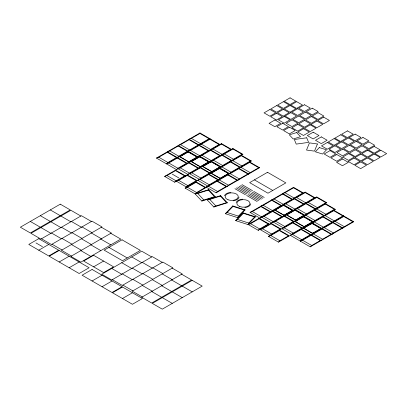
<?xml version="1.0" encoding="UTF-8"?>
<svg xmlns="http://www.w3.org/2000/svg" width="407" height="407" viewBox="0 0 407 407"><rect width="100%" height="100%" fill="white"/><g stroke="black" fill="none" stroke-linecap="round" stroke-linejoin="round"><path stroke-width="0.61" d="M237.657 217.638L238.436 216.122L244.297 210.012L245.111 209.875L237.657 217.638L225.31 213.69L232.763 205.927L245.111 209.875M247.985 224.572L248.763 223.051L254.629 216.941L255.438 216.809L247.985 224.572L235.643 220.619L243.091 212.856L255.438 216.809M208.399 190.13L208.643 189.662L215.344 196.835L201.811 201.048L195.111 193.874L185.129 188.11L196.001 181.837L205.983 187.596L195.111 193.874L197.751 193.442L208.399 190.13L214.535 196.698L215.344 196.835M207.117 199.837L209.758 199.41L220.406 196.093L220.65 195.625L227.35 202.798L213.817 207.01L207.117 199.837L220.65 195.625M225.31 213.69L227.131 212.505L232.997 206.395L244.297 210.012M235.643 220.619L237.459 219.434L243.325 213.324L254.629 216.941M197.344 157.051L188.787 161.991L187.317 163.329L186.472 163.329L177.335 158.053L168.778 162.993L166.463 163.843L167.933 162.505L176.49 157.565L179.65 156.715L188.202 151.775L197.344 157.051L198.189 157.051L199.659 155.713L208.211 150.778L209.056 150.778L210.526 149.44L219.083 144.5L219.928 144.5L199.964 132.972L156.481 158.079L176.445 169.602L221.469 143.61L231.451 149.374L230.606 149.374L221.469 144.098L212.912 149.038L210.597 149.888L210.597 150.371L219.739 155.647L220.579 155.647L222.054 154.314L230.606 149.374M208.211 150.778L199.074 145.502L190.517 150.437L187.362 151.287L178.805 156.227L177.335 157.565L177.335 158.053M219.083 144.5L209.946 139.225L201.389 144.164L198.229 145.014L189.677 149.954L188.202 151.287L188.202 151.775M209.946 139.225L209.946 138.736L209.101 138.736L200.544 143.676L199.074 145.014L199.074 145.502M176.445 169.602L177.915 168.269L186.472 163.329M174.628 182.178L176.099 180.84L184.656 175.905L185.5 175.905L175.519 170.141L164.647 176.414L174.628 182.178L187.215 174.913L197.202 180.672L186.33 186.95L176.348 181.186L178.663 180.337L187.215 175.397L196.357 180.672L197.202 180.672M197.995 168.198L188.858 162.922L180.306 167.862L177.991 168.712L187.973 174.476L189.443 173.138L197.995 168.198L198.84 168.198L200.31 166.865L208.867 161.925L209.712 161.925L211.182 160.587L219.739 155.647M186.33 186.95L187.8 185.612L196.357 180.672M209.437 173.123L200.885 178.062L199.41 179.395L189.428 173.631L191.743 172.787L200.3 167.847L209.437 173.123L210.282 173.123L211.752 171.785L220.309 166.845L221.154 166.845L222.624 165.507L231.176 160.572L232.021 160.572L233.491 159.234L242.048 154.294L242.893 154.294L232.911 148.53L187.973 174.476M205.983 187.596L205.138 187.596L196.586 192.536L195.111 193.874L208.643 189.662M250.422 160.984L241.285 155.708L241.285 155.22L251.267 160.984L250.422 160.984L241.87 165.924L240.395 167.262L239.555 167.262L230.998 172.202L229.528 173.535L228.683 173.535L220.126 178.475L218.656 179.813L217.811 179.813L209.259 184.753L207.784 186.085L197.802 180.326L242.893 154.294M251.267 160.984L206.12 187.052L216.102 192.811L217.572 191.478L226.129 186.538L226.974 186.538L228.444 185.2L236.996 180.26L237.841 180.26L239.311 178.927L247.868 173.987L248.713 173.987L250.183 172.649L258.74 167.709L259.58 167.709L249.598 161.945L249.598 162.434L258.74 167.709M260.042 218.183L261.513 216.845L270.07 211.905L270.909 211.905L272.385 210.572L280.937 205.632L281.781 205.632L283.252 204.294L291.809 199.354L292.653 199.354L294.124 198.021L302.676 193.081L303.52 193.081L293.539 187.317L250.061 212.418L260.042 218.183L305.189 192.119L315.171 197.878L314.326 197.878L305.189 192.603L296.632 197.543L294.317 198.392L294.317 198.881L303.459 204.156L304.299 204.156L305.774 202.818L314.326 197.878M258.206 230.301L259.676 228.963L268.228 224.023L269.073 224.023L259.091 218.259L248.224 224.537L258.206 230.301L269.073 224.023M281.715 216.707L272.578 211.431L264.026 216.371L261.711 217.221L271.693 222.985L273.163 221.647L281.715 216.707L282.56 216.707L284.03 215.369L292.587 210.429L293.432 210.429L294.902 209.096L303.459 204.156M281.069 229.095L280.225 229.095L271.667 234.035L270.197 235.373L260.215 229.609L271.087 223.331L281.069 229.095L268.478 236.365L278.464 242.124L289.331 235.851L279.35 230.087L279.35 230.576L288.487 235.851L289.331 235.851M293.305 221.54L284.752 226.48L283.282 227.818L273.301 222.054L275.615 221.205L284.167 216.265L293.305 221.54L294.149 221.54L295.619 220.207L304.177 215.267L305.021 215.267L306.491 213.929L315.049 208.989L315.888 208.989L317.363 207.656L325.915 202.717L326.76 202.717L316.778 196.952L271.693 222.985M278.464 242.124L279.935 240.791L288.487 235.851M334.427 209.325L325.29 204.049L325.29 203.566L335.271 209.325L334.427 209.325L325.87 214.265L324.399 215.603L323.555 215.603L315.003 220.543L313.532 221.881L312.688 221.881L304.131 226.816L302.66 228.154L301.816 228.154L293.264 233.094L291.788 234.432L281.807 228.668L326.76 202.717M331.12 234.29L322.568 239.23L321.092 240.562L320.253 240.562L311.111 235.287L302.559 240.227L300.244 241.076L301.714 239.738L310.271 234.803L313.426 233.954L321.983 229.014L331.12 234.29L331.964 234.29L333.435 232.952L341.992 228.012L342.836 228.012L344.307 226.679L352.859 221.739L353.703 221.739L333.74 210.21L333.74 210.699L342.877 215.975L343.722 215.975L343.722 216.463L352.859 221.739M341.992 228.012L332.855 222.736L324.298 227.676L321.138 228.525L312.586 233.465L311.111 234.803L311.111 235.287M343.722 216.463L335.17 221.398L332.01 222.247L323.453 227.187L321.983 228.525L321.983 229.014M342.877 215.975L334.325 220.915L332.855 222.247L332.855 222.736M335.271 209.325L290.262 235.312L310.226 246.84L311.696 245.502L320.253 240.562M156.481 158.079L158.796 157.229L167.353 152.289L176.49 157.565M167.353 152.289L167.353 151.801L169.668 150.951L178.22 146.011L187.362 151.287M178.22 146.011L178.22 145.528L180.535 144.678L189.092 139.738L198.229 145.014M189.092 139.738L189.092 139.25L191.407 138.4L199.964 133.46L209.101 138.736M166.463 163.843L209.946 138.736M164.647 176.414L166.962 175.565L175.519 170.625L184.656 175.905M188.858 162.922L188.858 162.439L191.173 161.589L199.73 156.649L208.867 161.925M199.73 156.649L199.73 156.161L202.045 155.311L210.597 150.371M38.772 250.203L48.754 244.439M200.3 167.847L200.3 167.358L202.615 166.509L211.172 161.569L220.309 166.845M211.172 161.569L211.172 161.08L213.487 160.231L222.039 155.296L231.176 160.572M222.039 155.296L222.039 154.808L224.354 153.958L232.911 149.018L242.048 154.294M197.802 180.326L200.117 179.477L208.674 174.537L217.811 179.813M208.674 174.537L208.674 174.048L210.989 173.199L219.546 168.259L228.683 173.535M219.546 168.259L219.546 167.776L221.861 166.926L230.413 161.986L239.555 167.262M230.413 161.986L230.413 161.498L232.728 160.648L241.285 155.708M185.129 188.11L187.444 187.261L196.001 182.321L205.138 187.596M59.173 261.981L69.154 256.217M206.12 187.052L208.435 186.203L216.987 181.263L226.129 186.538M216.987 181.263L216.987 180.774L219.302 179.925L227.859 174.985L236.996 180.26M227.859 174.985L227.859 174.501L230.174 173.652L238.731 168.712L247.868 173.987M238.731 168.712L238.731 168.223L241.046 167.374L249.598 162.434M69.154 267.745L79.141 261.981M216.102 192.811L259.58 167.709M93.615 266.824L103.597 261.06M92.074 280.978L102.055 275.213M102.055 286.742L112.042 280.978M250.061 212.418L252.376 211.569L260.928 206.629L270.07 211.905M260.928 206.629L260.928 206.145L263.243 205.296L271.8 200.356L280.937 205.632M271.8 200.356L271.8 199.868L274.115 199.018L282.672 194.078L291.809 199.354M282.672 194.078L282.672 193.59L284.986 192.745L293.539 187.805L302.676 193.081M248.224 224.537L250.539 223.687L259.091 218.747L268.228 224.023M272.578 211.431L272.578 210.943L274.893 210.093L283.45 205.153L292.587 210.429M283.45 205.153L283.45 204.67L285.765 203.821L294.317 198.881M122.461 298.519L132.443 292.76M260.215 229.609L262.53 228.759L271.087 223.819L280.225 229.095M284.167 216.265L284.167 215.781L286.482 214.932L295.039 209.992L304.177 215.267M295.039 209.992L295.039 209.503L297.354 208.654L305.906 203.714L315.049 208.989M305.906 203.714L305.906 203.225L308.221 202.376L316.778 197.441L325.915 202.717M268.478 236.365L270.792 235.516L279.35 230.576M281.807 228.668L284.122 227.818L292.679 222.878L301.816 228.154M292.679 222.878L292.679 222.39L294.994 221.54L303.551 216.605L312.688 221.881M303.551 216.605L303.551 216.117L305.866 215.267L314.418 210.327L323.555 215.603M314.418 210.327L314.418 209.839L316.732 208.989L325.29 204.049M290.262 235.312L292.577 234.463L301.129 229.528L310.271 234.803M301.129 229.528L301.129 229.039L303.444 228.19L312.001 223.25L321.138 228.525M312.001 223.25L312.001 222.761L314.316 221.912L322.873 216.972L332.01 222.247M322.873 216.972L322.873 216.488L325.188 215.639L333.74 210.699M300.244 241.076L343.722 215.975M310.226 246.84L353.703 221.739M201.811 201.048L203.887 200.01L214.535 196.698M213.817 207.01L215.893 205.978L226.541 202.661L227.35 202.798M227.131 212.505L238.436 216.122M237.459 219.434L248.763 223.051M224.354 153.958L233.491 159.234M308.221 202.376L317.363 207.656M212.912 149.038L222.054 154.314M316.732 208.989L325.87 214.265M232.728 160.648L241.87 165.924M296.632 197.543L305.774 202.818M222.039 154.808L232.021 160.572M305.906 203.225L315.888 208.989M191.407 138.4L200.544 143.676M201.389 144.164L210.526 149.44M325.188 215.639L334.325 220.915M335.17 221.398L344.307 226.679M241.046 167.374L250.183 172.649M284.986 192.745L294.124 198.021M210.597 149.888L220.579 155.647M314.418 209.839L324.399 215.603M230.413 161.498L240.395 167.262M294.317 198.392L304.299 204.156M189.092 139.25L209.056 150.778M322.873 216.488L342.836 228.012M238.731 168.223L248.713 173.987M282.672 193.59L292.653 199.354M254.421 179.863L272.751 190.445M213.487 160.231L222.624 165.507M297.354 208.654L306.491 213.929M202.045 155.311L211.182 160.587M305.866 215.267L315.003 220.543M221.861 166.926L230.998 172.202M285.765 203.821L294.902 209.096M211.172 161.08L221.154 166.845M295.039 209.503L305.021 215.267M180.535 144.678L189.677 149.954M190.517 150.437L199.659 155.713M314.316 221.912L323.453 227.187M324.298 227.676L333.435 232.952M230.174 173.652L239.311 178.927M274.115 199.018L283.252 204.294M199.73 156.161L209.712 161.925M303.551 216.117L313.532 221.881M219.546 167.776L229.528 173.535M283.45 204.67L293.432 210.429M178.22 145.528L198.189 157.051M312.001 222.761L331.964 234.29M227.859 174.501L237.841 180.26M271.8 199.868L281.781 205.632M242.002 184.62L252.538 190.705M253.714 191.382L264.25 197.466M240.593 185.434L251.129 191.519M252.304 192.196L262.841 198.28M239.184 186.248L249.72 192.333M250.89 193.01L261.426 199.094M202.615 166.509L211.752 171.785M286.482 214.932L295.619 220.207M237.769 187.067L248.306 193.147M249.481 193.824L260.017 199.908M191.173 161.589L200.31 166.865M294.994 221.54L304.131 226.816M210.989 173.199L220.126 178.475M236.36 187.881L246.896 193.961M248.067 194.638L258.608 200.722M274.893 210.093L284.03 215.369M200.3 167.358L210.282 173.123M284.167 215.781L294.149 221.54M169.668 150.951L178.805 156.227M179.65 156.715L188.787 161.991M234.946 188.695L245.487 194.78M246.657 195.457L257.193 201.536M303.444 228.19L312.586 233.465M313.426 233.954L322.568 239.23M219.302 179.925L228.444 185.2M263.243 205.296L272.385 210.572M188.858 162.439L198.84 168.198M292.679 222.39L302.66 228.154M208.674 174.048L218.656 179.813M272.578 210.943L282.56 216.707M167.353 151.801L187.317 163.329M301.129 229.039L321.092 240.562M216.987 180.774L226.974 186.538M260.928 206.145L270.909 211.905M191.743 172.787L200.885 178.062M275.615 221.205L284.752 226.48M180.306 167.862L189.443 173.138M284.122 227.818L293.264 233.094M200.117 179.477L209.259 184.753M264.026 216.371L273.163 221.647M158.796 157.229L167.933 162.505M168.778 162.993L177.915 168.269M292.577 234.463L301.714 239.738M302.559 240.227L311.696 245.502M208.435 186.203L217.572 191.478M252.376 211.569L261.513 216.845M172.309 174.16L178.795 177.905M178.663 180.337L187.8 185.612M262.53 228.759L271.667 234.035M187.444 187.261L196.586 192.536M250.539 223.687L259.676 228.963M166.962 175.565L176.099 180.84M270.792 235.516L279.935 240.791M91.397 221.474L81.415 215.71L40.924 239.092L30.942 233.328L70.869 210.277L80.851 216.036M101.379 227.238L111.365 232.997L70.869 256.379L80.851 262.144L120.777 239.092L110.796 233.328M162.24 262.373L152.259 256.608L111.762 279.991L101.781 274.226L141.707 251.175L151.689 256.939M172.222 268.137L182.204 273.901L141.707 297.278L151.689 303.042L191.621 279.991L181.639 274.226M81.975 226.913L91.957 232.677M152.818 267.811L162.8 273.575M71.434 221.474L81.415 227.238M91.397 232.997L101.379 238.761M142.277 262.373L152.259 268.137M162.24 273.901L172.222 279.66M50.295 209.926L60.277 215.685M60.887 216.036L70.869 221.8M100.814 239.092L110.796 244.851M131.726 256.939L141.707 262.698M171.652 279.991L181.639 285.755M182.244 286.106L192.226 291.865M108.939 247.385L127.264 257.967M71.993 232.677L81.975 238.441M142.837 273.575L152.818 279.339M61.452 227.238L71.434 232.997M81.415 238.761L91.397 244.526M132.295 268.137L142.277 273.901M152.259 279.66L162.24 285.424M40.313 215.685L50.295 221.449M50.906 221.8L60.887 227.564M90.832 244.851L100.814 250.615M121.744 262.698L131.726 268.462M161.671 285.755L171.652 291.514M172.263 291.865L182.244 297.629M62.012 238.441L71.993 244.205M132.85 279.339L142.837 285.103M51.47 232.997L61.452 238.761M71.434 244.526L81.415 250.29M122.314 273.901L132.295 279.66M142.277 285.424L152.259 291.188M30.332 221.449L40.313 227.213M40.924 227.564L50.906 233.328M80.851 250.615L90.832 256.379M111.762 268.462L121.744 274.226M151.689 291.514L161.671 297.278M162.281 297.629L172.263 303.393M52.03 244.205L62.012 249.964M122.868 285.103L132.85 290.868M41.489 238.761L51.47 244.526L91.957 221.149L101.938 226.913L61.452 250.29L71.434 256.054M112.327 279.66L122.314 285.424L162.8 262.052L172.782 267.811L132.295 291.188L142.277 296.952M35.964 242.928L42.45 246.673M220.406 196.093L226.541 202.661M209.758 199.41L215.893 205.978M197.751 193.442L203.887 200.01M243.091 212.856L243.325 213.324M232.763 205.927L232.997 206.395M316.778 196.952L316.778 197.441M305.189 192.119L305.189 192.603M293.539 187.317L293.539 187.805M271.087 223.331L271.087 223.819M259.091 218.259L259.091 218.747M232.911 148.53L232.911 149.018M221.469 143.61L221.469 144.098M199.964 132.972L199.964 133.46M196.001 181.837L196.001 182.321M187.215 174.913L187.215 175.397M175.519 170.141L175.519 170.625M250.753 203.902A7.387 4.263 0 0 1 244.877 207.59M236.177 202.564A7.387 4.263 0 0 1 242.562 199.176M239.041 197.141A7.387 4.263 0 0 1 233.165 200.829M224.466 195.808A7.387 4.263 0 0 1 230.855 192.414M317.424 143.981L314.474 151.145L306.512 150.046L309.483 142.872L317.424 143.981M319.307 147.568L315.374 151.796L322.563 154.034L326.516 149.817L319.307 147.568M60.277 204.161L20.35 227.213L30.332 232.977L70.258 209.926L60.277 204.161M187.291 152.467L180.845 156.186A1.292 0.748 0 0 0 180.845 157.244L187.871 161.299A1.292 0.748 0 0 0 189.703 161.299L196.149 157.58A1.292 0.748 0 0 0 196.149 156.522L189.118 152.467A1.292 0.748 0 0 0 187.291 152.467M38.772 238.675L28.79 244.439L48.754 255.962L58.735 250.203L38.772 238.675M269.922 109.473L264.051 112.861L269.831 116.199L275.702 112.805L269.922 109.473M276.719 105.55L270.843 108.939L276.623 112.276L282.494 108.883L276.719 105.55M283.455 101.658L277.584 105.047L283.358 108.384L289.235 104.996L283.455 101.658M290.059 97.843L284.188 101.236L289.967 104.568L295.838 101.18L290.059 97.843M198.814 157.336L192.369 161.06A1.292 0.748 0 0 0 192.369 162.113L199.399 166.173A1.292 0.748 0 0 0 201.226 166.173L207.672 162.454A1.292 0.748 0 0 0 207.672 161.396L200.641 157.336A1.292 0.748 0 0 0 198.814 157.336M276.546 113.294L270.675 116.687L276.455 120.024L282.326 116.631L276.546 113.294M283.343 109.371L277.472 112.764L283.247 116.102L289.118 112.708L283.343 109.371M290.079 105.484L284.208 108.873L289.988 112.21L295.858 108.822L290.079 105.484M296.688 101.669L290.812 105.062L296.591 108.394L302.462 105.006L296.688 101.669M274.928 119.968L269.058 123.357L274.837 126.694L280.708 123.306L274.928 119.968M284.244 116.458L278.373 119.846L284.172 123.194L290.043 119.806L284.244 116.458M290.852 112.642L284.981 116.036L290.776 119.383L296.647 115.99L290.852 112.642M297.685 108.7L291.814 112.088L297.609 115.435L303.48 112.047L297.685 108.7M304.517 104.757L298.641 108.145L304.441 111.493L310.312 108.104L304.517 104.757M210.256 162.261L203.81 165.98A1.292 0.748 0 0 0 203.81 167.038L210.841 171.093A1.292 0.748 0 0 0 212.668 171.093L219.114 167.374A1.292 0.748 0 0 0 219.114 166.315L212.083 162.261A1.292 0.748 0 0 0 210.256 162.261M59.173 250.458L49.191 256.217L79.141 273.509L89.123 267.745L59.173 250.458M282.723 123.29L276.846 126.684L282.626 130.021L288.497 126.628L282.723 123.29M292.058 119.862L286.182 123.25L291.961 126.587L297.832 123.194L292.058 119.862M298.794 115.97L292.923 119.358L298.702 122.695L304.573 119.307L298.794 115.97M305.515 112.088L299.638 115.481L305.418 118.819L311.289 115.425L305.515 112.088M312.291 108.181L306.415 111.569L312.194 114.906L318.065 111.513L312.291 108.181M289.458 127.182L283.587 130.576L289.367 133.908L295.238 130.52L289.458 127.182M218.63 168.951L212.184 172.67A1.292 0.748 0 0 0 212.184 173.728L219.215 177.788A1.292 0.748 0 0 0 221.042 177.788L227.488 174.064A1.292 0.748 0 0 0 227.488 173.011L220.457 168.951A1.292 0.748 0 0 0 218.63 168.951M297.817 124.359L291.941 127.747L297.741 131.095L303.612 127.706L297.817 124.359M304.589 120.447L298.718 123.835L304.517 127.182L310.388 123.794L304.589 120.447M311.365 116.534L305.494 119.923L311.289 123.27L317.165 119.882L311.365 116.534M318.05 112.678L312.174 116.066L317.974 119.414L323.845 116.026L318.05 112.678M303.556 128.739L297.685 132.127L303.459 135.465L309.335 132.072L303.556 128.739M310.292 124.847L304.421 128.236L310.2 131.573L316.071 128.185L310.292 124.847M316.9 121.032L311.029 124.425L316.804 127.757L322.68 124.369L316.9 121.032M323.657 117.13L317.786 120.523L323.56 123.86L329.436 120.467L323.657 117.13M93.615 255.301L83.633 261.06L103.597 272.588L113.578 266.824L93.615 255.301M122.044 239.82L104.156 250.147L122.482 260.729L140.369 250.402L122.044 239.82M313.212 132.194L307.341 135.582L313.115 138.919L318.991 135.531L313.212 132.194M321.357 136.9L315.486 140.288L321.265 143.625L327.136 140.232L321.357 136.9M92.074 269.449L82.092 275.213L112.042 292.506L122.024 286.742L92.074 269.449M267.526 172.298L249.639 182.626L267.969 193.208L285.856 182.88L267.526 172.298M327.365 142.481L321.494 145.874L327.269 149.206L333.14 145.818L327.365 142.481M334.101 138.594L328.23 141.982L334.01 145.319L339.881 141.926L334.101 138.594M340.71 134.778L334.834 138.166L340.613 141.504L346.484 138.115L340.71 134.778M347.466 130.876L341.595 134.269L347.369 137.602L353.24 134.213L347.466 130.876M334.93 145.787L329.06 149.176L334.834 152.513L340.71 149.12L334.93 145.787M341.707 141.875L335.836 145.263L341.61 148.601L347.481 145.213L341.707 141.875M348.484 137.963L342.608 141.351L348.387 144.689L354.258 141.3L348.484 137.963M355.163 134.107L349.292 137.495L355.067 140.832L360.943 137.439L355.163 134.107M330.036 150.61L324.165 153.999L329.945 157.336L335.816 153.948L330.036 150.61M342.74 149.12L336.869 152.513L342.648 155.85L348.519 152.457L342.74 149.12M349.481 145.233L343.605 148.621L349.384 151.959L355.255 148.565L349.481 145.233M356.196 141.351L350.325 144.744L356.105 148.077L361.976 144.689L356.196 141.351M362.973 137.439L357.102 140.832L362.881 144.164L368.752 140.776L362.973 137.439M336.793 154.512L330.922 157.901L336.701 161.238L342.572 157.845L336.793 154.512M348.611 153.622L342.74 157.01L348.519 160.348L354.39 156.954L348.611 153.622M355.219 149.807L349.348 153.195L355.123 156.532L360.999 153.144L355.219 149.807M362.052 145.864L356.181 149.252L361.955 152.589L367.831 149.196L362.052 145.864M368.884 141.916L363.008 145.309L368.788 148.641L374.659 145.253L368.884 141.916M342.536 159L336.66 162.388L342.44 165.725L348.311 162.337L342.536 159M122.461 286.996L112.48 292.76L132.443 304.283L142.425 298.519L122.461 286.996M354.11 158.074L348.234 161.467L354.014 164.799L359.885 161.411L354.11 158.074M360.902 154.151L355.031 157.545L360.811 160.877L366.682 157.489L360.902 154.151M367.643 150.264L361.767 153.653L367.546 156.99L373.417 153.597L367.643 150.264M374.247 146.449L368.376 149.837L374.155 153.174L380.026 149.786L374.247 146.449M282.534 205.845L276.088 209.569A1.292 0.748 0 0 0 276.088 210.623L283.119 214.682A1.292 0.748 0 0 0 284.946 214.682L291.392 210.958A1.292 0.748 0 0 0 291.392 209.905L284.361 205.845A1.292 0.748 0 0 0 282.534 205.845M360.714 161.889L354.843 165.278L360.638 168.625L366.514 165.237L360.714 161.889M367.511 157.967L361.635 161.355L367.435 164.703L373.305 161.314L367.511 157.967M374.247 154.075L368.376 157.468L374.17 160.816L380.041 157.423L374.247 154.075M380.855 150.264L374.979 153.653L380.779 157L386.65 153.612L380.855 150.264M294.124 210.678L287.678 214.403A1.292 0.748 0 0 0 287.678 215.456L294.709 219.515A1.292 0.748 0 0 0 296.535 219.515L302.981 215.796A1.292 0.748 0 0 0 302.981 214.738L295.95 210.678A1.292 0.748 0 0 0 294.124 210.678M192.226 280.342L152.299 303.393L162.281 309.157L202.208 286.106L192.226 280.342M302.645 217.287L296.199 221.006A1.292 0.748 0 0 0 296.199 222.064L303.23 226.119A1.292 0.748 0 0 0 305.057 226.119L311.503 222.4A1.292 0.748 0 0 0 311.503 221.342L304.477 217.287A1.292 0.748 0 0 0 302.645 217.287M311.085 223.942L304.639 227.661A1.292 0.748 0 0 0 304.639 228.719L311.67 232.773A1.292 0.748 0 0 0 313.497 232.773L319.943 229.055A1.292 0.748 0 0 0 319.943 227.996L312.917 223.942A1.292 0.748 0 0 0 311.085 223.942M296.632 132.56L289.326 134.844L293.203 138.996L300.508 136.711L296.632 132.56M306.715 137.8L294.332 139.515L296.215 144.103L308.638 142.384L306.715 137.8M239.733 206.553A6.568 3.79 0 0 0 249.964 203.678A6.568 3.79 0 0 0 240.547 200A6.568 3.79 0 0 0 239.733 206.553M228.027 199.791A6.568 3.79 0 0 0 238.258 196.922A6.568 3.79 0 0 0 228.836 193.239A6.568 3.79 0 0 0 228.027 199.791"/></g></svg>
